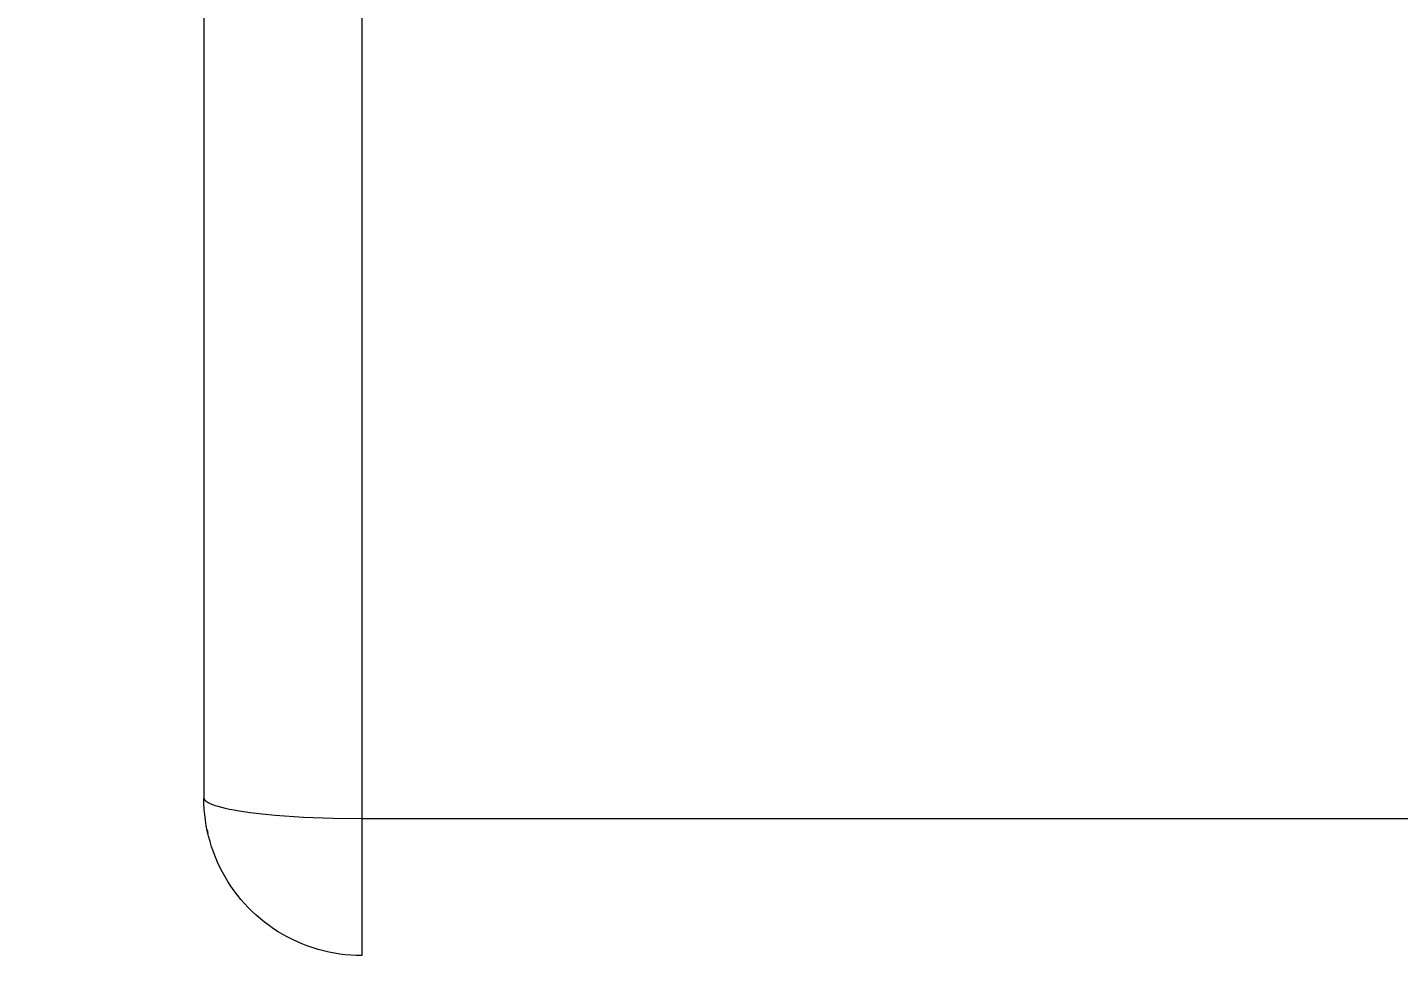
# Model space of a CAD drawing. Header units: inches. Extents: x -16 to 183, y -17 to 123.
# Drawn here: x -7.903 to -6.195, y 119.52 to 120.677 of the extents above; entities that cross this region are included whole.
import ezdxf

# ---------------------------------------------------------------- set-up
doc = ezdxf.new("R2010")
doc.units = ezdxf.units.IN
doc.layers.add('ZANO_R', color=7, linetype='Continuous', lineweight=0)
doc.layers.add('ZANO_W', color=1, linetype='Continuous', lineweight=0)
doc.styles.get("Standard").update_dxf_attribs({"font": 'arial.ttf'})
doc.dimstyles.new('amerykanie', dxfattribs={"dimtxt": 50, "dimasz": 50, "dimexe": 0.5, "dimexo": 0.5, "dimgap": 1, "dimtad": 1, "dimdec": 0, "dimzin": 0, "dimlunit": 5, "dimtxsty": 'Standard', "dimcen": 0.09, "dimclrd": 1, "dimclre": 1, "dimclrt": 1, "dimazin": 0, "dimtfac": 1, "dimtdec": 0, "dimtmove": 0, "dimatfit": 3, "dimfxl": 1, "dimtzin": 0, "dimarcsym": 1})

# ---------------------------------------------------------------- blocks, each defined once
blk = doc.blocks.new('*D362')
at = {"layer": 'ZANO_W', "color": 1, "lineweight": -2}
for p, q in [((-7.9507, 123.1335), (-12.7753, 123.1335)), ((-12.2753, 122.1335), (-12.2753, 106.0308)), ((-7.8329, 105.0308), (-12.7753, 105.0308))]:
    blk.add_line(p, q, dxfattribs=at)
at = {"layer": 'ZANO_W', "color": 1}
for points in [[(-12.1087, 122.1335), (-12.442, 122.1335), (-12.2753, 123.1335)], [(-12.442, 106.0308), (-12.1087, 106.0308), (-12.2753, 105.0308)]]:
    blk.add_solid(points, dxfattribs=at)
at = {"layer": 'ZANO_W', "color": 1, "insert": (-13.6155, 114.0822), "char_height": 1.625, "attachment_point": 5, "rotation": 90}
blk.add_mtext('18 1/8', dxfattribs=at)

msp = doc.modelspace()

# ---------------------------------------------------------------- linework, layer by layer
at = {"layer": 'ZANO_R'}
for p, q in [((-7.68361, 120.80907), (-7.68361, 119.71708)), ((-7.48676, 120.78348), (-7.48676, 119.6909)), ((-7.68361, 119.71708), (-7.6836, 119.71694)), ((-7.68347, 119.70964), (-7.68361, 119.7165)), ((-7.6836, 119.71694), (-7.68359, 119.71679)), ((-7.68359, 119.71679), (-7.68358, 119.71665)), ((-7.68358, 119.71665), (-7.68356, 119.7165)), ((-7.68356, 119.7165), (-7.68353, 119.71635)), ((-7.68353, 119.71635), (-7.6835, 119.71621)), ((-7.6835, 119.71621), (-7.68346, 119.71606)), ((-7.68346, 119.71606), (-7.68341, 119.71591)), ((-7.68341, 119.71591), (-7.68336, 119.71577)), ((-7.68336, 119.71577), (-7.6833, 119.71562)), ((-7.6833, 119.71562), (-7.68323, 119.71547)), ((-7.68323, 119.71547), (-7.68316, 119.71532)), ((-7.68316, 119.71532), (-7.68308, 119.71518)), ((-7.68308, 119.71518), (-7.683, 119.71503)), ((-7.683, 119.71503), (-7.68291, 119.71488)), ((-7.68291, 119.71488), (-7.68281, 119.71473)), ((-7.68281, 119.71473), (-7.68271, 119.71458)), ((-7.68271, 119.71458), (-7.68259, 119.71443)), ((-7.68259, 119.71443), (-7.68248, 119.71428)), ((-7.68248, 119.71428), (-7.68235, 119.71413)), ((-7.68235, 119.71413), (-7.68222, 119.71398)), ((-7.68222, 119.71398), (-7.68208, 119.71383)), ((-7.68208, 119.71383), (-7.68194, 119.71368)), ((-7.68194, 119.71368), (-7.68179, 119.71353)), ((-7.68179, 119.71353), (-7.68163, 119.71338)), ((-7.68163, 119.71338), (-7.68146, 119.71323)), ((-7.68146, 119.71323), (-7.68129, 119.71308)), ((-7.68129, 119.71308), (-7.68111, 119.71293)), ((-7.68111, 119.71293), (-7.68092, 119.71277)), ((-7.68092, 119.71277), (-7.68073, 119.71262)), ((-7.68309, 119.7028), (-7.68347, 119.70964)), ((-7.68247, 119.69597), (-7.68309, 119.7028)), ((-7.68162, 119.68916), (-7.68247, 119.69597)), ((-7.68073, 119.71262), (-7.68032, 119.71232)), ((-7.68032, 119.71232), (-7.67988, 119.71201)), ((-7.67988, 119.71201), (-7.67942, 119.71171)), ((-7.67942, 119.71171), (-7.67892, 119.71141)), ((-7.67892, 119.71141), (-7.6784, 119.7111)), ((-7.6784, 119.7111), (-7.67785, 119.71079)), ((-7.67785, 119.71079), (-7.67726, 119.71049)), ((-7.67726, 119.71049), (-7.67665, 119.71018)), ((-7.67665, 119.71018), (-7.67601, 119.70988)), ((-7.67601, 119.70988), (-7.67463, 119.70927)), ((-7.67463, 119.70927), (-7.67314, 119.70866)), ((-7.67314, 119.70866), (-7.67152, 119.70805)), ((-7.67152, 119.70805), (-7.66979, 119.70745)), ((-7.66979, 119.70745), (-7.66793, 119.70684)), ((-7.66793, 119.70684), (-7.66594, 119.70624)), ((-7.66594, 119.70624), (-7.66162, 119.70506)), ((-7.66162, 119.70506), (-7.6568, 119.70389)), ((-7.6568, 119.70389), (-7.65152, 119.70276)), ((-7.65152, 119.70276), (-7.64577, 119.70165)), ((-7.64577, 119.70165), (-7.63958, 119.70058)), ((-7.63958, 119.70058), (-7.62595, 119.69857)), ((-7.62595, 119.69857), (-7.61083, 119.69676)), ((-7.61083, 119.69676), (-7.59448, 119.69517)), ((-7.68053, 119.68239), (-7.68162, 119.68916)), ((-7.6792, 119.67566), (-7.68053, 119.68239)), ((-7.59448, 119.69517), (-7.55922, 119.69274)), ((-7.55922, 119.69274), (-7.52258, 119.69134)), ((-7.52258, 119.69134), (-7.48676, 119.6909)), ((-7.48676, 119.6909), (-7.48676, 119.52027)), ((-7.48676, 119.6909), (62.98564, 119.6909)), ((-7.67942, 119.67704), (-7.6784, 119.6725)), ((-7.67764, 119.66898), (-7.6792, 119.67566)), ((-7.67585, 119.66236), (-7.67764, 119.66898)), ((-7.67383, 119.65581), (-7.67585, 119.66236)), ((-7.67158, 119.64933), (-7.67383, 119.65581)), ((-7.66911, 119.64293), (-7.67158, 119.64933)), ((-7.66641, 119.63663), (-7.66911, 119.64293)), ((-7.6635, 119.63042), (-7.66641, 119.63663)), ((-7.66038, 119.62431), (-7.6635, 119.63042)), ((-7.65704, 119.61832), (-7.66038, 119.62431)), ((-7.6535, 119.61245), (-7.65704, 119.61832)), ((-7.64975, 119.6067), (-7.6535, 119.61245)), ((-7.64581, 119.60109), (-7.64975, 119.6067)), ((-7.64167, 119.59562), (-7.64581, 119.60109)), ((-7.63734, 119.5903), (-7.64167, 119.59562)), ((-7.63284, 119.58513), (-7.63734, 119.5903)), ((-7.62815, 119.58012), (-7.63284, 119.58513)), ((-7.6233, 119.57528), (-7.62815, 119.58012)), ((-7.61827, 119.57061), (-7.6233, 119.57528)), ((-7.61309, 119.56612), (-7.61827, 119.57061)), ((-7.60776, 119.56181), (-7.61309, 119.56612)), ((-7.60227, 119.55769), (-7.60776, 119.56181)), ((-7.59665, 119.55376), (-7.60227, 119.55769)), ((-7.5909, 119.55003), (-7.59665, 119.55376)), ((-7.58501, 119.54651), (-7.5909, 119.55003)), ((-7.57901, 119.54319), (-7.58501, 119.54651)), ((-7.5729, 119.54008), (-7.57901, 119.54319)), ((-7.56668, 119.53719), (-7.5729, 119.54008)), ((-7.56037, 119.53451), (-7.56668, 119.53719)), ((-7.55396, 119.53206), (-7.56037, 119.53451)), ((-7.54748, 119.52983), (-7.55396, 119.53206)), ((-7.54092, 119.52783), (-7.54748, 119.52983)), ((-7.53429, 119.52606), (-7.54092, 119.52783)), ((-7.52761, 119.52452), (-7.53429, 119.52606)), ((-7.52088, 119.52321), (-7.52761, 119.52452)), ((-7.5141, 119.52214), (-7.52088, 119.52321)), ((-7.50729, 119.52131), (-7.5141, 119.52214)), ((-7.50046, 119.52071), (-7.50729, 119.52131)), ((-7.49361, 119.52035), (-7.50046, 119.52071)), ((-7.48676, 119.52023), (-7.49361, 119.52035))]:
    msp.add_line(p, q, dxfattribs=at)

# ---------------------------------------------------------------- dimensions: what is measured, and where the dimension line sits
at = {"layer": 'ZANO_W'}
dim = msp.add_linear_dim(base=(-12.27533, 105.03078), p1=(-7.45066, 123.13354), p2=(-7.33286, 105.03078), angle=90, dimstyle='amerykanie', override={"dimtxt": 1.625, "dimasz": 1, "dimgap": 0.5, "dimdec": 4, "dimaunit": 1, "dimadec": 1, "dimtdec": 4, "dimtmove": 1, "dimfrac": 2}, dxfattribs=at)
dim.commit()
dim.dimension.update_dxf_attribs({"geometry": '*D362', "text_midpoint": (-13.61554, 114.08216)})

doc.saveas('drawing.dxf')
